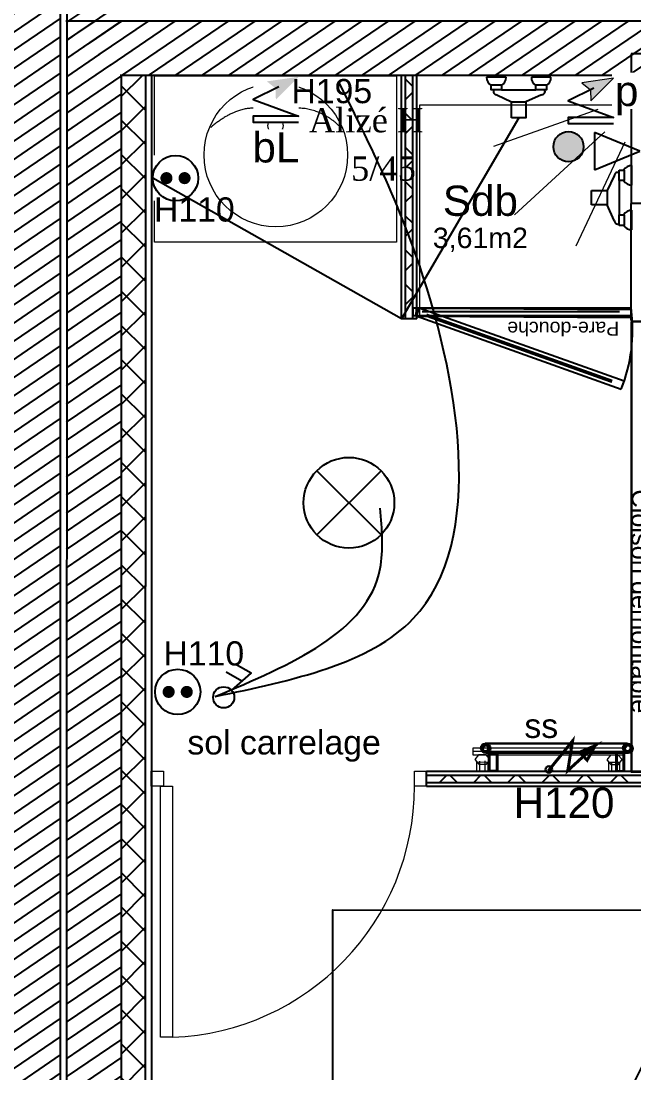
# Model space of a CAD drawing. Header units: millimetres. Extents: x 522027 to 600964, y -380282 to -298602.
# Drawn here: x 565261 to 567288, y -347529 to -344050 of the extents above; entities that cross this region are included whole.
import ezdxf

# ---------------------------------------------------------------- set-up
doc = ezdxf.new("R2010")
doc.units = ezdxf.units.MM
doc.set_wipeout_variables(frame=1)
for name, color, linetype in [('3-BAT C-Niveau -2', 7, 'Continuous'), ('prlm-CHAUFF-CONV', 1, 'Continuous'), ('prlm-EAU-EUEV', 25, 'Continuous'), ('prlm-MOD', 64, 'Continuous')]:
    doc.layers.add(name, color=color, linetype=linetype)
for name, color, linetype, lineweight in [('prlm-ELEC-CFO', 1, 'Continuous', 25), ('prlm-VMC', 82, 'Continuous', 25), ('RESERAVTION', 5, 'Continuous', 30)]:
    doc.layers.add(name, color=color, linetype=linetype, lineweight=lineweight)
doc.styles.add('Arial', font='arial.ttf')
doc.styles.add('Geneva', font='arial.ttf')
doc.styles.add('Helvetica', font='arial.ttf')
doc.styles.add('prlm-vmc', font='pala.ttf', dxfattribs={"height": 14})
doc.styles.get("Standard").update_dxf_attribs({"font": 'arial.ttf'})
pattern_1 = [(34.276399, (505201.977, 142745.115), (-23.42441, 44.173488), [])]

# ---------------------------------------------------------------- blocks, each defined once
blk = doc.blocks.new('Groupe-71-1')
at = {"color": 7, "linetype": 'Continuous', "lineweight": 9}
for p, q in [((15218.51, -46912.07), (15169.39, -46921.37)), ((15215.64, -46919.5), (15215.05, -46916.4)), ((15217.36, -46919.18), (15216.69, -46915.66)), ((15172.79, -46927.62), (15172.13, -46924.17)), ((15174.5, -46927.29), (15173.83, -46923.71))]:
    blk.add_line(p, q, dxfattribs=at)
at = {"color": 7, "linetype": 'Continuous', "lineweight": 9, "flags": 128}
for points in [[(15218.74, -46913.27), (15169.62, -46922.58), (15169.16, -46920.16), (15218.29, -46910.86)], [(15218.31, -46914.86), (15216.74, -46913.6), (15214.25, -46914.1), (15213.32, -46915.86), (15214.89, -46917.12), (15217.38, -46916.63)], [(15170.38, -46923.94), (15171.95, -46925.21), (15174.44, -46924.71), (15175.37, -46922.95), (15173.81, -46921.69), (15171.31, -46922.18)], [(15175.36, -46927.13), (15171.78, -46927.81), (15171.17, -46924.58), (15174.75, -46923.9)]]:
    blk.add_lwpolyline(points, close=True, dxfattribs=at)
at = {"color": 7, "linetype": 'Continuous', "lineweight": 13, "flags": 128}
blk.add_lwpolyline([(15218.22, -46919.02), (15214.71, -46919.68), (15214.1, -46916.49), (15217.61, -46915.83)], close=True, dxfattribs=at)
at = {"color": 7, "insert": (15189.18, -46904.93), "char_height": 7.993, "width": 24.9991, "attachment_point": 2, "rotation": 10.6809, "line_spacing_factor": 1.060906, "style": 'Geneva'}
blk.add_mtext('ss', dxfattribs=at)
blk = doc.blocks.new('Groupe-73-1')
at = {"color": 7, "linetype": 'Continuous', "lineweight": 13}
for p, q in [((15170.35, -46705.05), (15138.7, -46723.54)), ((15174.01, -46711.87), (15149.77, -46744.49)), ((15181.16, -46714), (15171.68, -46750.86))]:
    blk.add_line(p, q, dxfattribs=at)
at = {"color": 7, "linetype": 'Continuous', "lineweight": 13, "flags": 128}
blk.add_lwpolyline([(15125.2, -46783.3), (15112.18, -46714.52), (15180.95, -46701.5), (15193.98, -46770.27)], close=True, dxfattribs=at)
blk = doc.blocks.new('Groupe-74-1')
at = {"color": 7}
blk.add_blockref('Groupe-73-1', (0, 0), dxfattribs=at)
blk = doc.blocks.new('Groupe-75-1')
at = {"color": 7, "linetype": 'Continuous', "lineweight": 13, "flags": 128}
blk.add_lwpolyline([(15024.23, -46721.45), (15102.83, -46706.57), (15113.06, -46760.61), (15034.46, -46775.49)], close=True, dxfattribs=at)
at = {"color": 7, "linetype": 'Continuous', "lineweight": 13}
for centre, major_axis in [((15068.5, -46739.68), (-4.42, 23.34)), ((15064.91, -46720.16), (1.47, 0.28)), ((15066.59, -46730.2), (2.46, 0.47))]:
    blk.add_ellipse(centre, major_axis=major_axis, ratio=1, dxfattribs=at)
blk.add_open_spline([(15087.89, -46726.7), (15080.37, -46721.71), (15065.02, -46724.51), (15051.77, -46727.12), (15045.7, -46734.69)], degree=2, dxfattribs=at)
blk = doc.blocks.new('xi.PCHT')
at = {"color": 0, "lineweight": 5}
blk.add_wipeout([(-7.5, -7.5), (7.5, -7.5), (7.5, 7.5), (-7.5, 7.5)], dxfattribs=at).dxf.layer = 'prlm-ELEC-CFO'
at = {"layer": 'prlm-ELEC-CFO', "color": 0, "linetype": 'ByBlock', "lineweight": 5, "const_width": 2}
for points in [[(-4, 0, 1), (-2, 0, 1)], [(2, 0, 1), (4, 0, 1)]]:
    blk.add_lwpolyline(points, format="xyb", close=True, dxfattribs=at)
at = {"layer": 'prlm-ELEC-CFO', "color": 0, "linetype": 'ByBlock', "lineweight": -2}
blk.add_circle((0, 0), 7.5, dxfattribs=at)
blk = doc.blocks.new('xi.PCHD')
at = {"color": 0, "lineweight": 5}
blk.add_wipeout([(-7.5, -7.5), (7.5, -7.5), (7.5, 7.5), (-7.5, 7.5)], dxfattribs=at).dxf.layer = 'prlm-ELEC-CFO'
at = {"layer": 'prlm-ELEC-CFO', "color": 0, "linetype": 'ByBlock', "lineweight": 5, "const_width": 2}
for points in [[(-4, 0, 1), (-2, 0, 1)], [(2, 0, 1), (4, 0, 1)]]:
    blk.add_lwpolyline(points, format="xyb", close=True, dxfattribs=at)
at = {"layer": 'prlm-ELEC-CFO', "color": 0, "linetype": 'ByBlock', "lineweight": -2}
blk.add_circle((0, 0), 7.5, dxfattribs=at)
blk = doc.blocks.new('xi.PR')
at = {"layer": 'prlm-ELEC-CFO', "lineweight": 5}
blk.add_hatch(color=0, dxfattribs=at).paths.add_polyline_path([(-3, 6), (-0.1, 3.7), (0, 0), (7.5, 7.5)])
at = {"layer": 'prlm-ELEC-CFO', "color": 0, "lineweight": 5, "flags": 128}
blk.add_lwpolyline([(-3, 6), (-0.1, 3.7), (0, 0), (7.5, 7.5)], close=True, dxfattribs=at)
at = {"layer": 'prlm-ELEC-CFO', "color": 0}
blk.add_lwpolyline([(0.95, 4.23), (-7.5, 0), (7.5, -5.5), (-7.5, -5.5), (-7.5, -7.5), (7.5, -7.5)], dxfattribs=at)
blk = doc.blocks.new('xi.DA')
at = {"layer": 'prlm-ELEC-CFO', "color": 0}
for points in [[(0.61, -1.67), (7.04, 4.05), (1.81, 7.01)], [(4.05, 1.39), (-1.17, 4.34)]]:
    blk.add_lwpolyline(points, dxfattribs=at)
blk.add_circle((-2, -4), 3.5, dxfattribs=at)
blk = doc.blocks.new('xi.PTCE')
at = {"layer": 'prlm-ELEC-CFO', "color": 0}
for points in [[(-10.61, 10.61), (10.61, -10.61)], [(10.61, 10.61), (-10.61, -10.61)]]:
    blk.add_lwpolyline(points, dxfattribs=at)
at = {"layer": 'prlm-ELEC-CFO', "color": 0, "linetype": 'ByBlock'}
blk.add_circle((0, 0), 15, dxfattribs=at)
blk = doc.blocks.new('xi.BL')
at = {"color": 0, "lineweight": 5}
blk.add_wipeout([(-7.5, -7.5), (7.5, -7.5), (7.5, 7.5), (-7.5, 7.5)], dxfattribs=at).dxf.layer = 'prlm-ELEC-CFO'
at = {"layer": 'prlm-ELEC-CFO', "lineweight": 5}
blk.add_hatch(color=0, dxfattribs=at).paths.add_polyline_path([(-3, 6), (-0.1, 3.7), (0, 0), (7.5, 7.5)])
at = {"layer": 'prlm-ELEC-CFO', "color": 0}
blk.add_lwpolyline([(0.95, 4.23), (-7.5, 0), (7.5, -5.5), (-7.5, -5.5), (-7.5, -7.5), (7.5, -7.5)], dxfattribs=at)
blk = doc.blocks.new('xi.dchrob')
at = {"layer": 'prlm-MOD', "color": 161}
for p, q in [((8.16, -2.3), (8.16, 2.3)), ((13.38, 1.16), (13.38, -1.16))]:
    blk.add_line(p, q, dxfattribs=at)
for points in [[(0, 10.66), (0, 4.16)], [(5.77, 7.56), (8.16, 2.38)], [(4.19, -5.66), (4.19, 5.66)], [(5.77, -7.26), (8.16, -2.37)], [(0, -4.16), (0, -10.66)]]:
    blk.add_lwpolyline(points, dxfattribs=at)
for points in [[(2.5, 9.16), (4.19, 9.16), (4.19, 5.66), (2.5, 5.66)], [(13.38, -2.37), (8.16, -2.37), (8.16, 2.38), (13.38, 2.38)], [(2.5, -5.66), (4.19, -5.66), (4.19, -9.16), (2.5, -9.16)]]:
    blk.add_lwpolyline(points, close=True, dxfattribs=at)
for centre, radius, start, end in [((0, 7.41), 3.25, 32.579, 90), ((4.65, 7.56), 1.13, 0, 114.0743), ((0, 7.41), 3.25, 270, 327.421), ((0, -7.41), 3.25, 32.579, 90), ((0, -7.41), 3.25, 270, 327.421), ((4.65, -7.26), 1.13, 245.9257, 360)]:
    blk.add_arc(centre, radius, start, end, dxfattribs=at)
blk = doc.blocks.new('xi.tsl-050-050')
at = {"layer": 'prlm-CHAUFF-CONV', "linetype": 'ByBlock', "lineweight": -2}
h = blk.add_hatch(color=0, dxfattribs=at)
edge = h.paths.add_edge_path()
edge.add_arc((-23.5, 7.5), 1.5, 0, 360)
edge = h.paths.add_edge_path(flags=17)
edge.add_arc((-23.5, 7.5), 1, 0, 360)
edge = h.paths.add_edge_path()
edge.add_arc((23.5, 7.5), 1.5, 0, 360)
edge = h.paths.add_edge_path(flags=17)
edge.add_arc((23.5, 7.5), 1, 0, 360)
at = {"layer": 'prlm-CHAUFF-CONV', "color": 0, "linetype": 'ByBlock', "lineweight": -2, "flags": 128}
for points in [[(23.5, 9), (-23.5, 9)], [(23.5, 6), (-23.5, 6)]]:
    blk.add_lwpolyline(points, dxfattribs=at)
at = {"layer": 'prlm-CHAUFF-CONV', "color": 0, "linetype": 'ByBlock', "lineweight": -2}
for points in [[(-19.73, 0), (-22.27, 0), (-22.27, 6), (-19.73, 6)], [(19.73, 0), (22.27, 0), (22.27, 6), (19.73, 6)]]:
    blk.add_lwpolyline(points, close=True, dxfattribs=at)
for centre, radius in [((-23.5, 7.5), 1.5), ((-23.5, 7.5), 1), ((23.5, 7.5), 1.5), ((23.5, 7.5), 1)]:
    blk.add_circle(centre, radius, dxfattribs=at)

msp = doc.modelspace()

# ---------------------------------------------------------------- hatches: boundary and pattern name
h = msp.add_hatch()
h.set_pattern_fill('02_ISOLANT', color=256, scale=10, angle=90, style=0, pattern_type=2)
h.set_pattern_definition([(134.999993, (505019.33, 142779.7), (-56.568549, -56.568536), []), (224.999993, (505019.33, 142779.7), (-56.568536, 56.568549), [])])
h.paths.add_polyline_path([(566532.6, -345035.2), (566556.6, -345035.2), (566556.6, -344227.9), (566532.6, -344227.9)])
h = msp.add_hatch()
h.set_pattern_fill('02_ISOLANT', color=256, scale=10, angle=-0.0006, style=0, pattern_type=2)
h.set_pattern_definition([(44.999444, (505019.33, 142779.7), (-56.567994, 56.569091), []), (134.999444, (505019.33, 142779.7), (56.569091, 56.567994), [])])
h.paths.add_polyline_path([(565691, -346543.9), (565691, -346567.9), (565691.9, -346567.9), (565691.9, -346543.9)])
h = msp.add_hatch()
h.set_pattern_fill('02_ISOLANT', color=256, scale=10, angle=-0.0006, style=0, pattern_type=2)
h.set_pattern_definition([(44.999444, (505019.33, 142779.7), (-56.567994, 56.569091), []), (134.999444, (505019.33, 142779.7), (56.569091, 56.567994), [])])
h.paths.add_polyline_path([(566601.9, -346543.9), (566601.9, -346567.9), (568541.8, -346567.9), (568541.8, -346543.9)])
at = {"layer": '3-BAT C-Niveau -2'}
h = msp.add_hatch(dxfattribs=at)
h.set_pattern_fill('MURS MACONNERIE-2', color=256, scale=10, angle=-10.7236, style=0, pattern_type=2)
h.set_pattern_definition([(34.276399, (505201.977, 142710.897), (-23.42441, 44.173488), [])])
h.paths.add_polyline_path([(565211.5, -369569.5), (565391.5, -369769.5), (565391.5, -326721.9), (565211.5, -326721.9)])
h = msp.add_hatch(dxfattribs=at)
h.set_pattern_fill('MURS MACONNERIE-2', color=256, scale=10, angle=-10.7236, style=0, pattern_type=2)
h.set_pattern_definition(pattern_1)
h.paths.add_polyline_path([(565592.5, -343979.3), (565412.5, -343979.3), (565412.5, -344229.3), (565592.5, -344049.3)])
h = msp.add_hatch(dxfattribs=at)
h.set_pattern_fill('MURS MACONNERIE-2', color=256, scale=10, angle=-10.7236, style=0, pattern_type=2)
h.set_pattern_definition(pattern_1)
h.paths.add_polyline_path([(568506, -344229.8), (568505.9, -344049.8), (565409.1, -344050), (565589.1, -344230)])
h = msp.add_hatch(dxfattribs=at)
h.set_pattern_fill('MURS MACONNERIE-2', color=256, scale=10, angle=-10.7236, style=0, pattern_type=2)
h.set_pattern_definition(pattern_1)
h.paths.add_polyline_path([(565591.7, -344229.3), (565411.7, -344049.3), (565411, -350942.7), (565591, -350942.7)])
h = msp.add_hatch(dxfattribs=at)
h.set_pattern_fill('02_ISOLANT', color=256, scale=10, angle=-90.006, style=0, pattern_type=2)
h.set_pattern_definition([(314.993965, (505019.33, 142779.7), (56.5745, 56.562584), []), (44.993965, (505019.33, 142779.7), (56.562584, -56.5745), [])])
h.paths.add_polyline_path([(565672.1, -344229.3), (565592.1, -344229.3), (565591.4, -350842.7), (565671.4, -350842.7)])
at = {"layer": 'prlm-CHAUFF-CONV'}
h = msp.add_hatch(color=256, dxfattribs=at)
edge = h.paths.add_edge_path()
edge.add_arc((566796.4, -346454.5), 15, 0, 360)
edge = h.paths.add_edge_path(flags=17)
edge.add_arc((566796.4, -346454.5), 10, 0, 360)
edge = h.paths.add_edge_path()
edge.add_arc((567266.4, -346454.5), 15, 0, 360)
edge = h.paths.add_edge_path(flags=17)
edge.add_arc((567266.4, -346454.5), 10, 0, 360)
at = {"layer": 'prlm-EAU-EUEV'}
h = msp.add_hatch(color=256, dxfattribs=at)
edge = h.paths.add_edge_path()
edge.add_arc((567071.8, -344465.4), 50, 0, 360)
at = {"layer": 'RESERAVTION'}
h = msp.add_hatch(dxfattribs=at)
h.set_pattern_fill('JIS_RC_18', color=256, scale=200, angle=-10.7236)
h.set_pattern_definition([(45, (-1038857.4, 3522301.7), (-2545.5844, 2545.5844), []), (45, (-1038657.4, 3522301.7), (-2545.5844, 2545.5844), []), (45, (-1038457.4, 3522301.7), (-2545.5844, 2545.5844), [])])
h.paths.add_polyline_path([(571189.3, -344277.4), (571189.9, -344278.5), (571188.5, -344277.8, 0.254585), (571159.2, -344331.6, 1), (571287.4, -344331.6, 0.589424)])
h.paths.add_polyline_path([(571415.8, -344331.5, 1), (571543.9, -344331.5, 1)])
h.paths.add_polyline_path([(571996.1, -344298.1), (571674.5, -344298.1), (571608.6, -344359.1), (571608.6, -344395.4), (571996.1, -344395.4)])
h.paths.add_polyline_path([(565211.5, -343876.8), (565389.3, -343876.8), (565389.3, -343755.5), (565211.5, -343755.5), (565211.5, -343821.6), (565224.9, -343822.9), (565211.5, -343823.8)])
h.paths.add_polyline_path([(565389.3, -343632.4), (565211.5, -343632.4), (565211.5, -343753.8), (565389.3, -343753.8)], flags=17)
h.paths.add_polyline_path([(565389.2, -343516.4), (565211.5, -343516.4), (565211.5, -343579.2), (565389.2, -343579.2)], flags=17)
h.paths.add_polyline_path([(565391.5, -343167.6), (565217.3, -343167.6), (565217.3, -343227.2), (565391.5, -343227.2)])
h.paths.add_polyline_path([(565391.5, -343105.8), (565217.3, -343105.8), (565217.3, -343167.6), (565391.5, -343167.6)])
h.paths.add_polyline_path([(565389.2, -343457.8), (565211.5, -343457.8), (565211.5, -343479.6), (565226.8, -343491), (565211.5, -343485.6), (565211.5, -343516.4), (565389.2, -343516.4)], flags=17)
h.paths.add_polyline_path([(565476.7, -343759.3), (564852.4, -343135.1), (564740.1, -343247.5), (565364.4, -343871.7)], flags=9)

# ---------------------------------------------------------------- linework, layer by layer
for p, q in [((568279.6, -344158.7), (567279.6, -344158.7)), ((567279.6, -344158.7), (567279.6, -344653.7)), ((566519.6, -345035.2), (566519.6, -344227.9)), ((566519.6, -345035.2), (566519.6, -344227.9)), ((566532.6, -345035.2), (566532.6, -344227.9)), ((566532.6, -345035.2), (566532.6, -344227.9)), ((566556.6, -345035.2), (566556.6, -344227.9)), ((566556.6, -345035.2), (566556.6, -344227.9)), ((566569.6, -345035.2), (566569.6, -344227.9)), ((567279.6, -345040.6), (567279.6, -344653.7)), ((567279.6, -345040.6), (567279.6, -344653.7)), ((568279.6, -344653.7), (567279.6, -344653.7)), ((568279.6, -344653.7), (567279.6, -344653.7)), ((566569.6, -345035.2), (566519.6, -345035.2)), ((565691, -346530.9), (565691.9, -346530.9)), ((565691, -346530.9), (565691.9, -346530.9)), ((565691.9, -346580.9), (565691.9, -346530.9)), ((566601.9, -346530.9), (568541.8, -346530.9)), ((566601.9, -346530.9), (567542.1, -346530.9)), ((566601.9, -346580.9), (566601.9, -346530.9)), ((565691, -346543.9), (565691.9, -346543.9)), ((565691, -346543.9), (565691.9, -346543.9)), ((565691, -346567.9), (565691.9, -346567.9)), ((565691, -346567.9), (565691.9, -346567.9)), ((566601.9, -346543.9), (568541.8, -346543.9)), ((566601.9, -346543.9), (568541.8, -346543.9)), ((566601.9, -346567.9), (568541.8, -346567.9)), ((566601.9, -346567.9), (568541.8, -346567.9)), ((565691, -346580.9), (565691.9, -346580.9)), ((566601.9, -346580.9), (568541.8, -346580.9))]:
    msp.add_line(p, q)
at = {"color": 1, "lineweight": 30, "flags": 128}
msp.add_lwpolyline([(567279.8, -345043.7), (567329.7, -345043.7), (567329.7, -346533.3), (567279.8, -346533.3)], close=True, dxfattribs=at)
at = {"color": 7, "linetype": 'Continuous', "lineweight": 13, "flags": 128}
for points in [[(565731.9, -346580.9), (565691.9, -346580.9), (565691.9, -346530.9), (565731.9, -346530.9)], [(566601.9, -346580.9), (566561.9, -346580.9), (566561.9, -346530.9), (566601.9, -346530.9)], [(565761.9, -346580.9), (565761.9, -347410.9), (565721.9, -347410.9), (565721.9, -346580.9)]]:
    msp.add_lwpolyline(points, close=True, dxfattribs=at)
at = {"ltscale": 50.8, "flags": 128}
msp.add_lwpolyline([(566292, -348189.6), (566292.6, -346989.6), (568492.6, -346990.7), (568492, -348190.7)], close=True, dxfattribs=at)
at = {"color": 7, "linetype": 'Continuous', "lineweight": 5}
msp.add_arc((565731.9, -346580.9), 830.5, 272.0691, 359.9994, dxfattribs=at)
at = {"layer": '3-BAT C-Niveau -2'}
for p, q in [((565391.5, -369735.3), (565391.5, -326687.6)), ((565391.5, -351142.7), (565391.5, -333501.1)), ((565412.5, -343979.3), (565412.5, -344229.3)), ((565412.5, -343979.3), (565412.5, -344229.3)), ((568505.9, -344049.8), (565409.1, -344050)), ((568505.9, -344049.8), (565409.1, -344050)), ((565411.7, -344049.3), (565411, -350942.7)), ((565411.7, -344049.3), (565411, -350942.7)), ((568506, -344229.8), (565589.1, -344230)), ((568506, -344229.8), (565589.1, -344230)), ((565591.7, -344229.3), (565591, -350942.7)), ((565591.7, -344229.3), (565591, -350942.7)), ((565592.1, -344229.3), (565591.4, -350842.7)), ((565592.1, -344229.3), (565591.4, -350842.7)), ((565672.1, -344229.3), (565671.4, -350842.7)), ((565692.1, -344229.3), (565691.4, -350842.7)), ((565692.1, -344229.3), (565691.4, -350842.7))]:
    msp.add_line(p, q, dxfattribs=at)
at = {"layer": 'prlm-CHAUFF-CONV'}
for p, q in [((567266.4, -346439.5), (566796.4, -346439.5)), ((567266.4, -346469.5), (566796.4, -346469.5)), ((566808.8, -346529.5), (566808.8, -346469.5)), ((566808.8, -346469.5), (566834.1, -346469.5)), ((566834.1, -346469.5), (566834.1, -346529.5)), ((567254.1, -346469.5), (567228.8, -346469.5)), ((567228.8, -346469.5), (567228.8, -346529.5)), ((567254.1, -346529.5), (567254.1, -346469.5)), ((566834.1, -346529.5), (566808.8, -346529.5)), ((567228.8, -346529.5), (567254.1, -346529.5))]:
    msp.add_line(p, q, dxfattribs=at)
for centre, radius in [((566796.4, -346454.5), 15), ((566796.4, -346454.5), 10), ((567266.4, -346454.5), 15), ((567266.4, -346454.5), 10)]:
    msp.add_circle(centre, radius, dxfattribs=at)
at = {"layer": 'prlm-EAU-EUEV'}
msp.add_circle((567071.8, -344465.4), 50, dxfattribs=at)
at = {"layer": 'prlm-ELEC-CFO', "lineweight": 25, "const_width": 10}
msp.add_lwpolyline([(567005.6, -346529), (567085.4, -346430.6), (567069.4, -346529), (567159.9, -346446.6), (567109.3, -346467.9), (567133.3, -346494.4), (567157.2, -346451.9)], dxfattribs=at)
at = {"layer": 'prlm-ELEC-CFO', "lineweight": 30}
msp.add_circle((567006.8, -346525.3), 10.6, dxfattribs=at)
at = {"layer": 'prlm-ELEC-CFO'}
for points in [[(565903, -346283.9), (566558.4, -346026.2), (566564.8, -344817), (566314.3, -344256.4)], [(565903, -346283.9), (566448.8, -345860.8), (566448.8, -345661.3)], [(568359.2, -347237.9), (567649.5, -347205.2), (567048.3, -348732.2)]]:
    msp.add_spline(points, degree=3, dxfattribs=at)
at = {"layer": 'prlm-MOD'}
for p, q in [((567239.3, -344577.5), (567239.3, -344542.5)), ((567239.3, -344542.5), (567256.2, -344542.5)), ((567256.2, -344542.5), (567256.2, -344577.5)), ((567281.2, -344592.5), (567281.2, -344527.5)), ((567223.4, -344561.5), (567199.6, -344610.4)), ((567239.3, -344577.5), (567239.3, -344690.7)), ((567256.2, -344577.5), (567239.3, -344577.5)), ((567147.4, -344610.4), (567199.6, -344610.4)), ((567147.4, -344657.9), (567147.4, -344610.4)), ((567147.4, -344645.7), (567147.4, -344622.5)), ((567199.6, -344610.4), (567199.6, -344657.9)), ((567199.6, -344611.1), (567199.6, -344657.1)), ((567199.6, -344657.9), (567147.4, -344657.9)), ((567223.4, -344709.8), (567199.6, -344657.9)), ((567239.3, -344725.7), (567239.3, -344690.7)), ((567239.3, -344690.7), (567256.2, -344690.7)), ((567256.2, -344690.7), (567256.2, -344725.7)), ((567281.2, -344740.7), (567281.2, -344675.7)), ((567256.2, -344725.7), (567239.3, -344725.7))]:
    msp.add_line(p, q, dxfattribs=at)
at = {"layer": 'prlm-MOD', "ltscale": 50}
for p, q in [((566558, -345025.2), (566558, -344997.9)), ((566558, -344997.9), (567278, -344997.9)), ((567278, -344997.9), (567278, -345025.2)), ((567278, -345025.2), (566558, -345025.2)), ((567241, -345011.5), (566588.2, -345011.5)), ((566588.2, -345011.5), (566588.2, -345011.5))]:
    msp.add_line(p, q, dxfattribs=at)
for points in [[(566568.3, -345026.7), (566568.5, -344999.4), (567279.6, -345003.7), (567279.4, -345031)], [(567246.5, -345266.9), (567255.6, -345241.1), (566577.5, -344999.4), (566568.3, -345025.1)]]:
    msp.add_lwpolyline(points, close=True, dxfattribs=at)
at = {"layer": 'prlm-MOD', "ltscale": 50, "const_width": 11.7}
msp.add_lwpolyline([(567216.2, -345241.6), (566601.3, -345022.5), (566601.3, -345022.5)], dxfattribs=at)
at = {"layer": 'prlm-MOD'}
for centre, radius, start, end in [((567234.7, -344561.5), 11.3, 65.9257, 180), ((567281.2, -344560), 32.5, 90, 147.421), ((567281.2, -344560), 32.5, 212.579, 270), ((567281.2, -344708.2), 32.5, 90, 147.421), ((567234.7, -344709.8), 11.3, 180, 294.0743), ((567281.2, -344708.2), 32.5, 212.579, 270), ((566751.4, -345070.9), 532.5, 338.4049, 7.2476)]:
    msp.add_arc(centre, radius, start, end, dxfattribs=at)
at = {"layer": 'prlm-VMC'}
for p, q in [((567157.9, -344418.4), (567158, -344541.8)), ((567308, -344480), (567157.9, -344418.4)), ((567158, -344541.8), (567308, -344480))]:
    msp.add_line(p, q, dxfattribs=at)
msp.add_solid([(567298, -344480), (567168, -344531.8), (567167.9, -344428.4), (567298, -344480)], dxfattribs=at)

# ---------------------------------------------------------------- block references
at = {"xscale": 10, "yscale": 10, "zscale": 10, "rotation": 349.2763985886067}
for name in ['Groupe-75-1', 'Groupe-74-1', 'Groupe-71-1']:
    msp.add_blockref(name, (505019.3, 142779.7), dxfattribs=at)
at = {"layer": 'prlm-CHAUFF-CONV', "xscale": 10, "yscale": 10, "zscale": 10}
msp.add_blockref('xi.tsl-050-050', (567034.2, -346530.9), dxfattribs=at)
at = {"layer": 'prlm-ELEC-CFO', "xscale": 10, "yscale": 10, "zscale": 10}
for name, p in [('xi.PTCE', (566345.5, -345643.1)), ('xi.DA', (565951.1, -346246.8))]:
    msp.add_blockref(name, p, dxfattribs=at)
at = {"layer": 'prlm-MOD', "xscale": 10, "yscale": 10, "zscale": 10, "rotation": 270.0000000000005}
msp.add_blockref('xi.dchrob', (566907.3, -344235.7), dxfattribs=at)

# ---------------------------------------------------------------- texts
at = {"insert": (566780.3, -344594), "char_height": 100, "attachment_point": 2, "rotation": 360, "line_spacing_factor": 0.834288, "style": 'Arial'}
msp.add_mtext('Sdb\\P{\\H0.6752x;3,61m2}\\P', dxfattribs=at)
at = {"color": 1, "insert": (567340.6, -345969.1), "char_height": 60, "attachment_point": 2, "rotation": 270, "line_spacing_factor": 0.834288, "style": 'Arial'}
msp.add_mtext('Cloison démontable', dxfattribs=at)
at = {"color": 7, "insert": (566130.9, -346395.6), "char_height": 80, "attachment_point": 2, "rotation": 360, "line_spacing_factor": 0.834288, "style": 'Helvetica'}
msp.add_mtext('sol carrelage', dxfattribs=at)
at = {"layer": 'prlm-ELEC-CFO', "lineweight": 25}
msp.add_text('H120', height=100, dxfattribs=at).set_placement((566889.9, -346685.3))
at = {"layer": 'prlm-MOD'}
msp.add_text('Pare-douche', height=46.345, rotation=180, dxfattribs=at).set_placement((567239.7, -345044.2))
at = {"layer": 'prlm-VMC', "style": 'prlm-vmc'}
for s, p in [('Alizé H', (566212.8, -344417.7)), ('5/45', (566352.2, -344577.7))]:
    msp.add_text(s, height=80, dxfattribs=at).set_placement(p)

# ---------------------------------------------------------------- next in the draw order: block references
at = {"layer": 'prlm-ELEC-CFO', "xscale": 10, "yscale": 10, "zscale": 10}
for name, p in [('xi.BL', (566103.7, -344309.3)), ('xi.PCHT', (565771.7, -344569.3)), ('xi.PCHD', (565778.9, -346268.6))]:
    msp.add_blockref(name, p, dxfattribs=at)

# ---------------------------------------------------------------- next in the draw order: texts
at = {"layer": 'prlm-ELEC-CFO', "char_height": 100, "attachment_point": 5, "line_spacing_factor": 0.8, "style": 'Arial', "bg_fill": 3, "box_fill_scale": 1.1, "bg_fill_color": 256, "bg_fill_transparency": 0}
for s, insert in [('pr', (567287.6, -344296)), ('bL', (566103.7, -344468.1))]:
    msp.add_mtext(s, dxfattribs=dict(at, insert=insert))

# ---------------------------------------------------------------- next in the draw order: linework, layer by layer
msp.add_lwpolyline([(566907.3, -344369.5), (566519.6, -345035.1), (565696.7, -344569.3)])

# ---------------------------------------------------------------- next in the draw order: block references
at = {"layer": 'prlm-ELEC-CFO', "xscale": 10, "yscale": 10, "zscale": 10}
msp.add_blockref('xi.PR', (567145.6, -344313.9), dxfattribs=at)

# ---------------------------------------------------------------- next in the draw order: texts
at = {"layer": 'prlm-ELEC-CFO', "style": 'Arial'}
for s, p in [('H195', (566155.1, -344321.4)), ('H110', (565700.5, -344712.9)), ('H110', (565731.7, -346181.3))]:
    msp.add_text(s, height=80, dxfattribs=at).set_placement(p)

doc.saveas('drawing.dxf')
